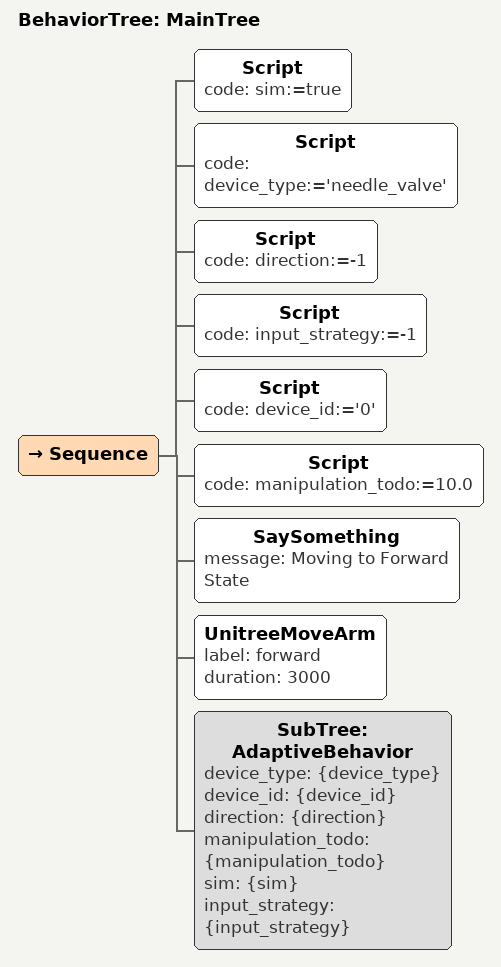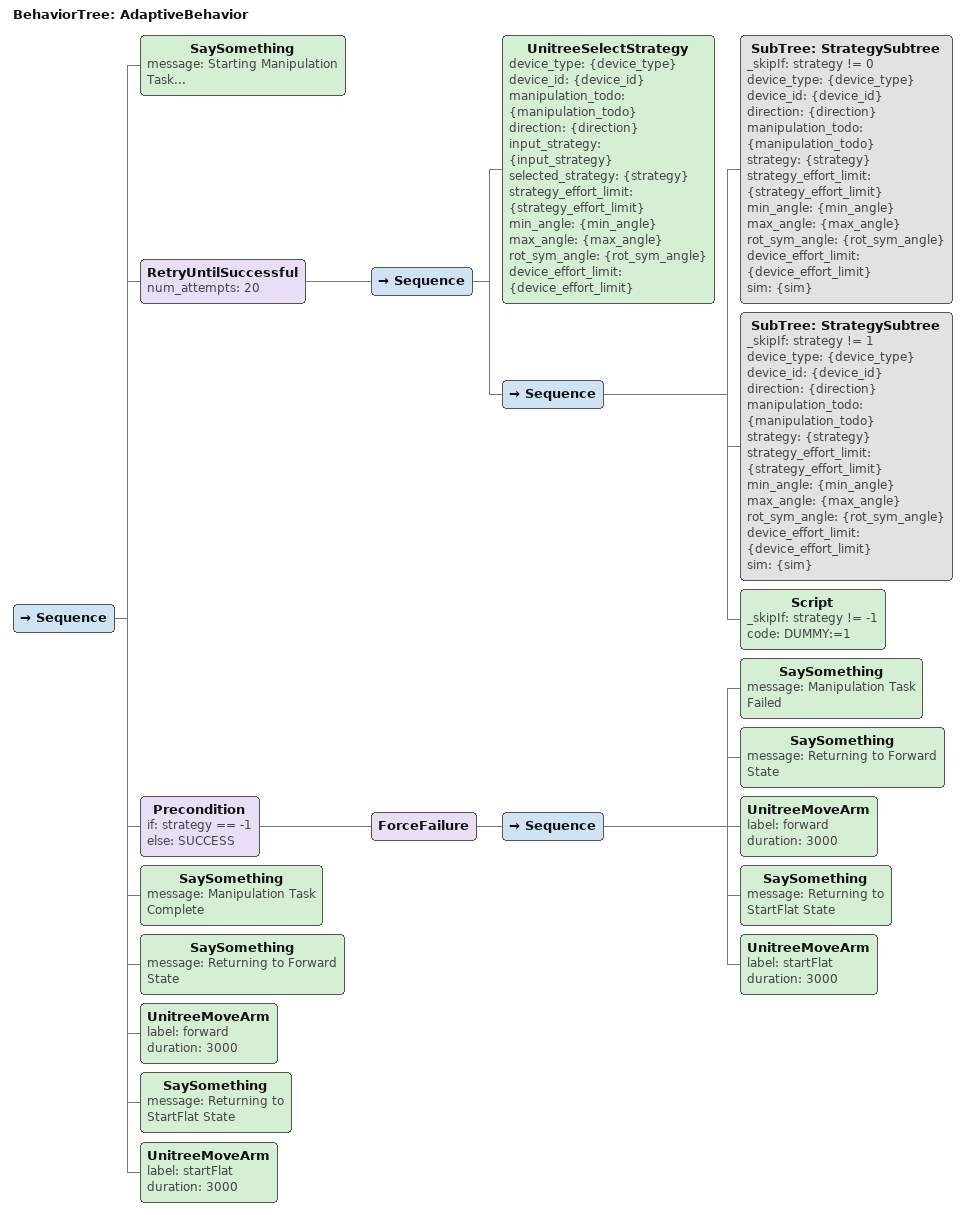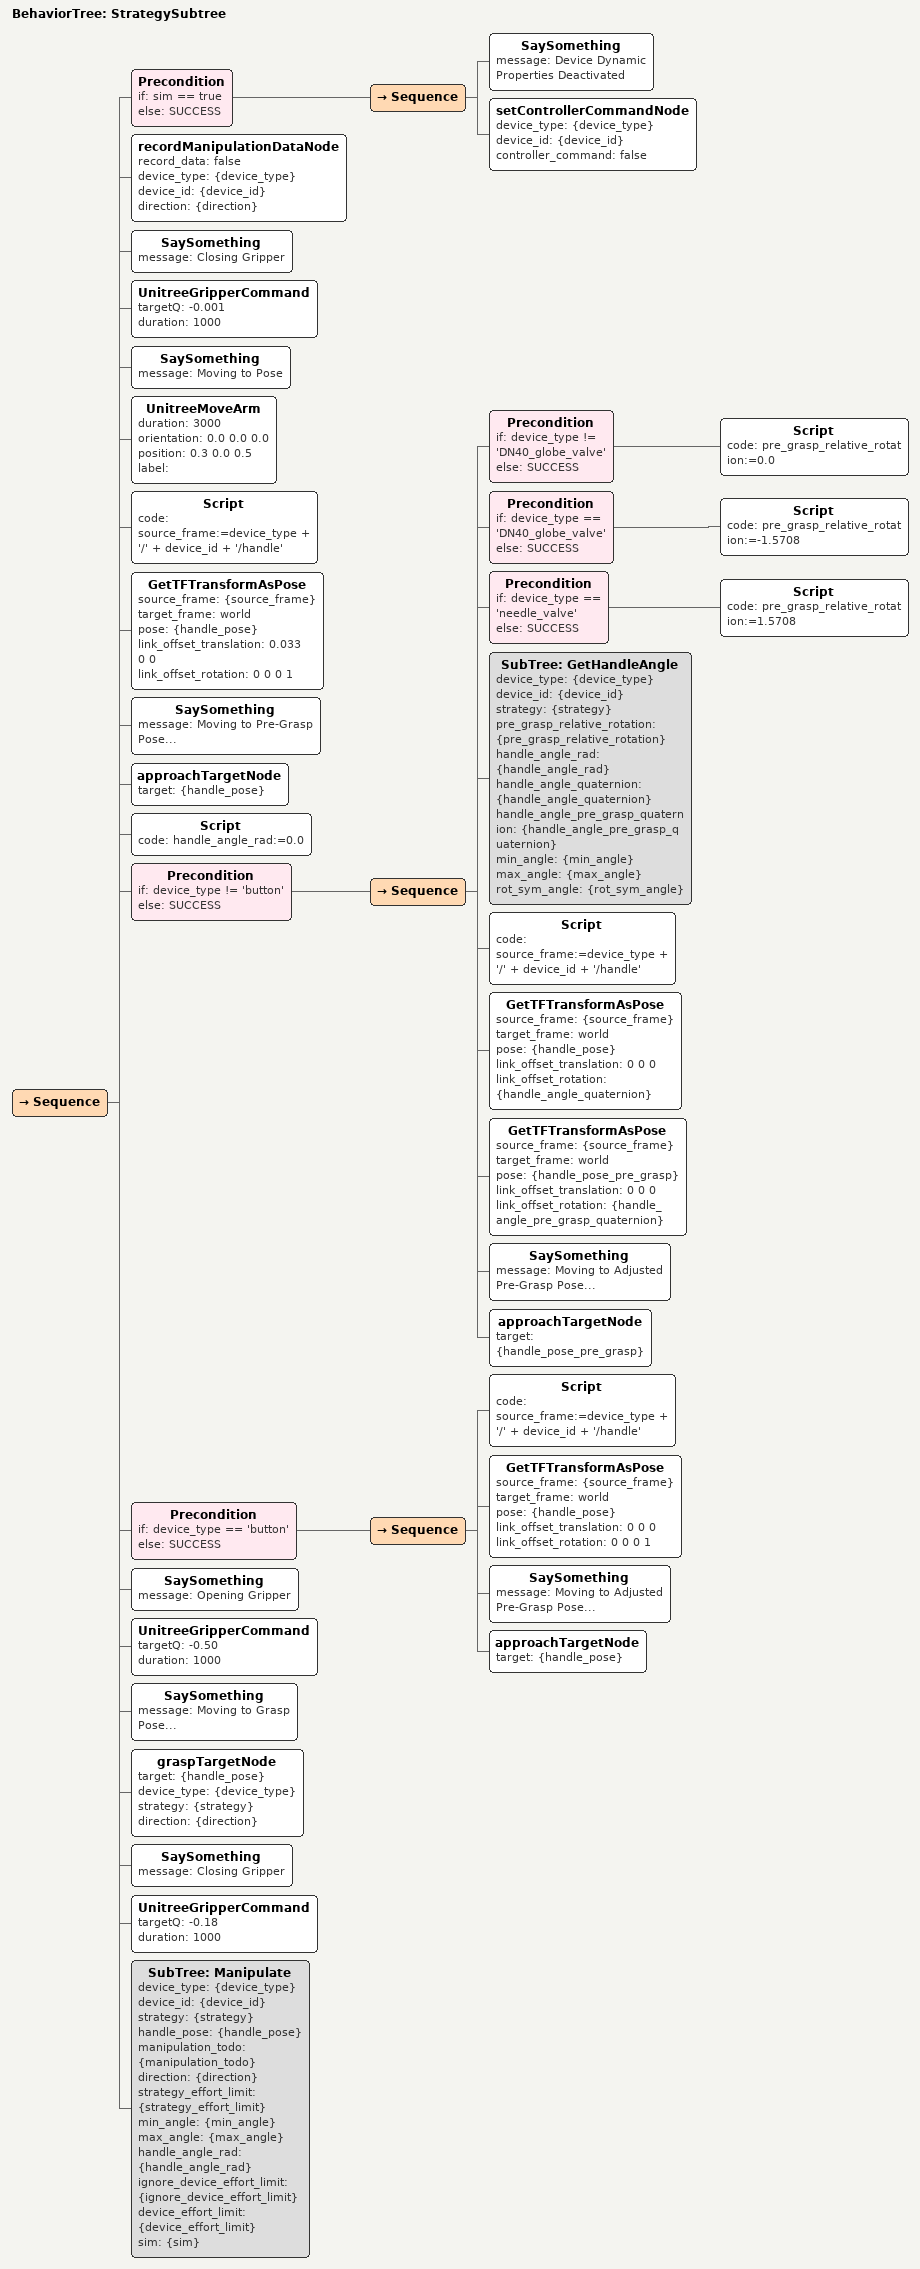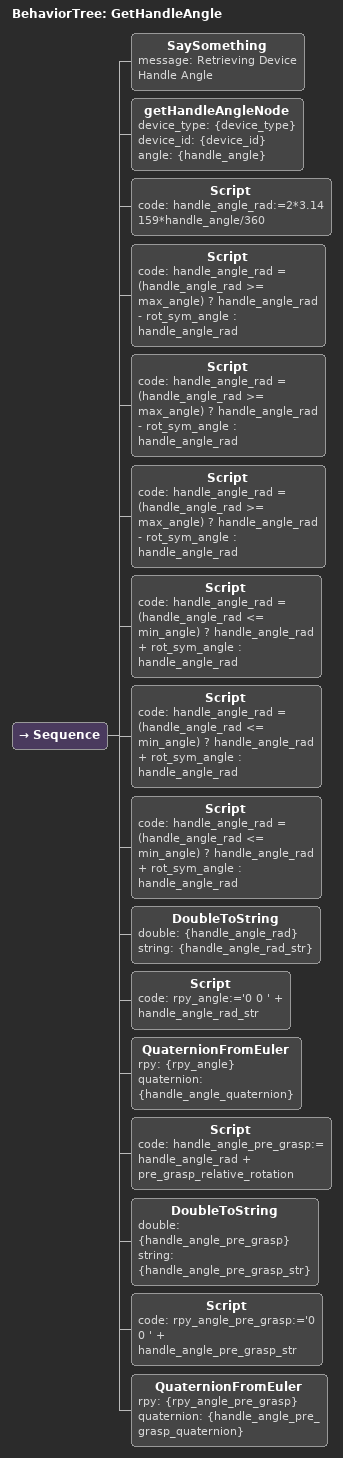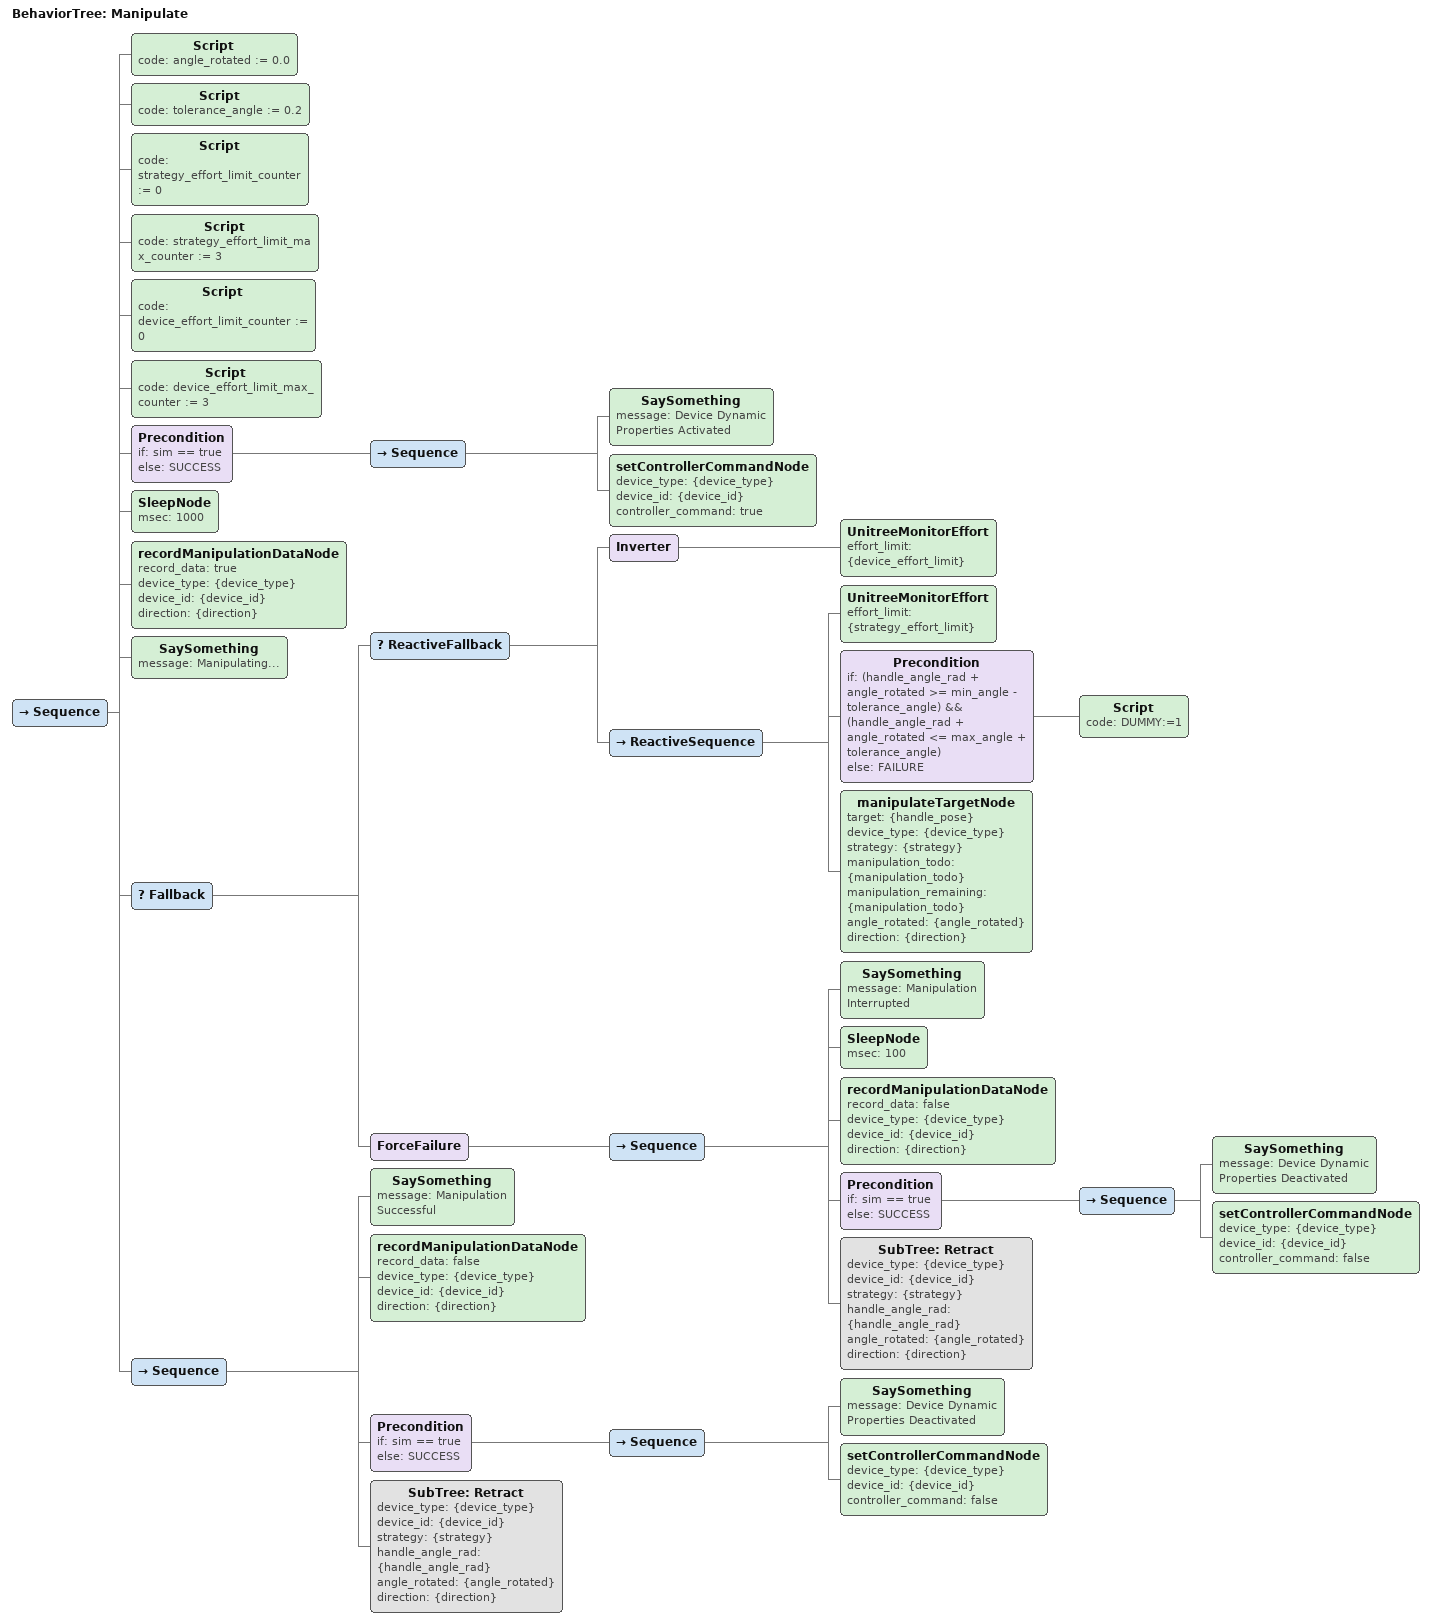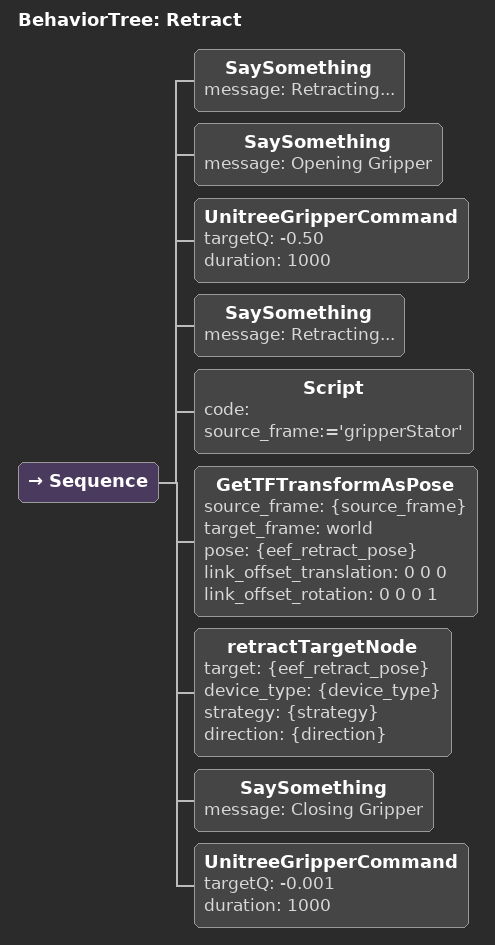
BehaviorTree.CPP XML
<?xml version="1.0"?>
<root main_tree_to_execute="MainTree" BTCPP_format="4">

    <BehaviorTree ID="MainTree">

        <Sequence>

            <!-- Set Sim Flag -->
            <Script code="sim:=true" />

            <!-- Manipulation Task Arguments -->
            <Script code="device_type:='needle_valve'" />
            <Script code="direction:=-1" />

            <!-- Set to -1 for adaptive behavior -->
            <Script code="input_strategy:=-1" />

            <!-- Test A: Smart Twisting, and Test B: Adaptive Behavior Between Two Strategies -->
            <!-- (Load device dynamics as none for test A, and normal for test B) -->
            <Script code="device_id:='0'" />
            <Script code="manipulation_todo:=10.0" />

            <!-- Test C: Adaptive Behavior Between Two Strategies -->
            <!-- (Load device dynamics as normal for device 0, and stiff for device 1) -->

            <!-- Move to Forward State -->
            <SaySomething message="Moving to Forward State" />
            <UnitreeMoveArm label="forward" duration="3000"/>

            <!-- Manipulation Task -->
            <SubTree ID="AdaptiveBehavior" device_type="{device_type}" device_id="{device_id}" direction="{direction}" manipulation_todo="{manipulation_todo}" sim="{sim}" input_strategy="{input_strategy}"/>

        </Sequence>

    </BehaviorTree>

    <BehaviorTree ID="AdaptiveBehavior">

        <Sequence>

            <SaySomething message="Starting Manipulation Task..." />

            <RetryUntilSuccessful num_attempts="20">

                <Sequence>

                    <!-- Select Strategy -->
                    <UnitreeSelectStrategy device_type="{device_type}" device_id="{device_id}" manipulation_todo="{manipulation_todo}" direction="{direction}" input_strategy="{input_strategy}" selected_strategy="{strategy}" strategy_effort_limit="{strategy_effort_limit}" min_angle="{min_angle}" max_angle="{max_angle}" rot_sym_angle="{rot_sym_angle}" device_effort_limit="{device_effort_limit}"/>

                    <!-- StrategySwitchStatement -->
                    <Sequence>

                        <SubTree _skipIf="strategy != 0" ID="StrategySubtree" device_type="{device_type}" device_id="{device_id}" direction="{direction}" manipulation_todo="{manipulation_todo}" strategy="{strategy}" strategy_effort_limit="{strategy_effort_limit}" min_angle="{min_angle}" max_angle="{max_angle}" rot_sym_angle="{rot_sym_angle}" device_effort_limit="{device_effort_limit}" sim="{sim}"/>

                        <SubTree _skipIf="strategy != 1" ID="StrategySubtree" device_type="{device_type}" device_id="{device_id}" direction="{direction}" manipulation_todo="{manipulation_todo}" strategy="{strategy}" strategy_effort_limit="{strategy_effort_limit}" min_angle="{min_angle}" max_angle="{max_angle}" rot_sym_angle="{rot_sym_angle}" device_effort_limit="{device_effort_limit}" sim="{sim}"/>

                        <Script _skipIf="strategy != -1" code="DUMMY:=1"/>

                    </Sequence>

                </Sequence>

            </RetryUntilSuccessful>

            <!-- Check Whether Final Strategy is Valid-->
            <Precondition if="strategy == -1" else="SUCCESS">

                <ForceFailure>

                    <Sequence>

                        <SaySomething message="Manipulation Task Failed" />

                        <!-- Return to Forward State -->
                        <SaySomething message="Returning to Forward State" />
                        <UnitreeMoveArm label="forward" duration="3000"/>

                        <!-- Return to StartFlat State -->
                        <SaySomething message="Returning to StartFlat State" />
                        <UnitreeMoveArm label="startFlat" duration="3000"/>

                    </Sequence>

                </ForceFailure>

            </Precondition>

            <SaySomething message="Manipulation Task Complete" />

            <!-- Return to Forward State -->
            <SaySomething message="Returning to Forward State" />
            <UnitreeMoveArm label="forward" duration="3000"/>

            <!-- Return to StartFlat State -->
            <SaySomething message="Returning to StartFlat State" />
            <UnitreeMoveArm label="startFlat" duration="3000"/>

        </Sequence>

    </BehaviorTree>

    <BehaviorTree ID="StrategySubtree">

        <Sequence>

            <!-- SIM - Ensure Device Controller Command is OFF -->
            <Precondition if="sim == true" else="SUCCESS">
                <Sequence>
                    <SaySomething message="Device Dynamic Properties Deactivated" />
                    <setControllerCommandNode device_type="{device_type}" device_id="{device_id}" controller_command="false" />
                </Sequence>
            </Precondition>

            <!-- Ensure Manipulation Data Recorder has Stopped -->
            <recordManipulationDataNode record_data="false" device_type="{device_type}" device_id="{device_id}" direction="{direction}" />

            <!-- Close Gripper (if not already closed)-->
            <SaySomething message="Closing Gripper" />
            <UnitreeGripperCommand targetQ="-0.001" duration="1000"/>

            <!-- Move to Raised Pose (to see the apriltag) -->
            <SaySomething message="Moving to Pose" />
            <UnitreeMoveArm duration="3000" orientation="0.0 0.0 0.0" position="0.3 0.0 0.5" label="" />

            <!-- LookupDevicePose -->

            <!-- Get Pose of (Unrotated) Handle -->
            <Script code="source_frame:=device_type + '/' + device_id + '/handle'" />

            <!-- Note - Link Offset Translation is used to Align Realsense with Device Centre for Handle Angle Estimation -->
            <GetTFTransformAsPose source_frame="{source_frame}" target_frame="world" pose="{handle_pose}" link_offset_translation="0.033 0 0" link_offset_rotation="0 0 0 1"/>

            <!-- Approach -->

            <!-- Tick approachTarget Action-->
            <SaySomething message="Moving to Pre-Grasp Pose..." />
            <approachTargetNode target="{handle_pose}"/>

            <Script code="handle_angle_rad:=0.0" />

            <!-- Ignore if button -->
            <Precondition if="device_type != 'button'" else="SUCCESS">
                <Sequence>
                    <!-- For pre-grasp, some devices and strategies benefit from applying a relative rotation to the pre-grasp pose -->
                    <Precondition if="device_type != 'DN40_globe_valve'" else="SUCCESS">
                        <Script code="pre_grasp_relative_rotation:=0.0" />
                    </Precondition>

                    <Precondition if="device_type == 'DN40_globe_valve'" else="SUCCESS">
                        <Script code="pre_grasp_relative_rotation:=-1.5708" />
                    </Precondition>

                    <Precondition if="device_type == 'needle_valve'" else="SUCCESS">
                        <Script code="pre_grasp_relative_rotation:=1.5708" />
                    </Precondition>

                    <!-- Get Handle Angle (in radians and quaternions)-->
                    <SubTree ID="GetHandleAngle" device_type="{device_type}" device_id="{device_id}" strategy="{strategy}" pre_grasp_relative_rotation="{pre_grasp_relative_rotation}" handle_angle_rad="{handle_angle_rad}" handle_angle_quaternion="{handle_angle_quaternion}" handle_angle_pre_grasp_quaternion="{handle_angle_pre_grasp_quaternion}" min_angle="{min_angle}" max_angle="{max_angle}" rot_sym_angle="{rot_sym_angle}"/>

                    <!-- Get Pose of (Rotated) Handle -->
                    <Script code="source_frame:=device_type + '/' + device_id + '/handle'" />
                    <GetTFTransformAsPose source_frame="{source_frame}" target_frame="world" pose="{handle_pose}" link_offset_translation="0 0 0" link_offset_rotation="{handle_angle_quaternion}"/>
                    <GetTFTransformAsPose source_frame="{source_frame}" target_frame="world" pose="{handle_pose_pre_grasp}" link_offset_translation="0 0 0" link_offset_rotation="{handle_angle_pre_grasp_quaternion}"/>

                    <!-- Tick approachTarget Action-->
                    <SaySomething message="Moving to Adjusted Pre-Grasp Pose..." />
                    <approachTargetNode target="{handle_pose_pre_grasp}"/>
                </Sequence>
            </Precondition>

            <Precondition if="device_type == 'button'" else="SUCCESS">
                <Sequence>
                    <!-- Get Pose of (Rotated) Handle -->
                    <Script code="source_frame:=device_type + '/' + device_id + '/handle'" />
                    <GetTFTransformAsPose source_frame="{source_frame}" target_frame="world" pose="{handle_pose}" link_offset_translation="0 0 0" link_offset_rotation="0 0 0 1"/>

                    <!-- Tick approachTarget Action-->
                    <SaySomething message="Moving to Adjusted Pre-Grasp Pose..." />
                    <approachTargetNode target="{handle_pose}"/>
                </Sequence>
            </Precondition>

            <!-- Open Gripper -->
            <SaySomething message="Opening Gripper" />
            <UnitreeGripperCommand targetQ="-0.50" duration="1000"/>

            <!-- Grasp -->

            <!-- Tick graspTarget Action-->
            <SaySomething message="Moving to Grasp Pose..." />
            <graspTargetNode target="{handle_pose}" device_type="{device_type}" strategy="{strategy}" direction="{direction}"/>

            <!-- Close Gripper -->
            <SaySomething message="Closing Gripper" />
            <UnitreeGripperCommand targetQ="-0.18" duration="1000"/>

            <!-- Manipulate -->

            <SubTree ID="Manipulate" device_type="{device_type}" device_id="{device_id}" strategy="{strategy}" handle_pose="{handle_pose}" manipulation_todo="{manipulation_todo}" direction="{direction}" strategy_effort_limit="{strategy_effort_limit}" min_angle="{min_angle}" max_angle="{max_angle}" handle_angle_rad="{handle_angle_rad}" ignore_device_effort_limit="{ignore_device_effort_limit}" device_effort_limit="{device_effort_limit}" sim="{sim}"/>

        </Sequence>

    </BehaviorTree>

    <BehaviorTree ID="GetHandleAngle">

        <Sequence>

            <!-- Call getHandleAngle Service -->
            <SaySomething message="Retrieving Device Handle Angle" />
            <getHandleAngleNode device_type="{device_type}" device_id="{device_id}" angle="{handle_angle}"/>

            <!-- Convert to Radians -->
            <Script code="handle_angle_rad:=2*3.14159*handle_angle/360"/>

            <!-- Ensure Hangle Angle is within Max/Min Limits -->
            <Script code="handle_angle_rad = (handle_angle_rad &gt;= max_angle) ? handle_angle_rad - rot_sym_angle : handle_angle_rad" />
            <Script code="handle_angle_rad = (handle_angle_rad &gt;= max_angle) ? handle_angle_rad - rot_sym_angle : handle_angle_rad" />
            <Script code="handle_angle_rad = (handle_angle_rad &gt;= max_angle) ? handle_angle_rad - rot_sym_angle : handle_angle_rad" />

            <Script code="handle_angle_rad = (handle_angle_rad &lt;= min_angle) ? handle_angle_rad + rot_sym_angle : handle_angle_rad" />
            <Script code="handle_angle_rad = (handle_angle_rad &lt;= min_angle) ? handle_angle_rad + rot_sym_angle : handle_angle_rad" />
            <Script code="handle_angle_rad = (handle_angle_rad &lt;= min_angle) ? handle_angle_rad + rot_sym_angle : handle_angle_rad" />

            <DoubleToString double="{handle_angle_rad}" string="{handle_angle_rad_str}"/>
            <Script code="rpy_angle:='0 0 ' + handle_angle_rad_str"/>

            <!-- Get Quarternion of Handle Angle -->
            <QuaternionFromEuler rpy="{rpy_angle}" quaternion="{handle_angle_quaternion}"/>

            <Script code="handle_angle_pre_grasp:= handle_angle_rad + pre_grasp_relative_rotation"/>

            <!-- For pre-grasp -->
            <DoubleToString double="{handle_angle_pre_grasp}" string="{handle_angle_pre_grasp_str}"/>
            <Script code="rpy_angle_pre_grasp:='0 0 ' + handle_angle_pre_grasp_str"/>

            <!-- Get Quarternion of Handle Angle -->
            <QuaternionFromEuler rpy="{rpy_angle_pre_grasp}" quaternion="{handle_angle_pre_grasp_quaternion}"/>

        </Sequence>

    </BehaviorTree>

    <BehaviorTree ID="Manipulate">

        <Sequence>

            <!-- Initialise Angle Rotated and Tolerance -->
            <Script code="angle_rotated := 0.0"/>
            <Script code="tolerance_angle := 0.2" />

            <!-- Initialise Counters -->
            <Script code="strategy_effort_limit_counter := 0" />
            <Script code="strategy_effort_limit_max_counter := 3" />

            <Script code="device_effort_limit_counter := 0" />
            <Script code="device_effort_limit_max_counter := 3" />

            <!-- SIM - Set Device Controller Command ON -->
            <Precondition if="sim == true" else="SUCCESS">
                <Sequence>
                    <SaySomething message="Device Dynamic Properties Activated" />
                    <setControllerCommandNode device_type="{device_type}" device_id="{device_id}" controller_command="true" />
                </Sequence>
            </Precondition>

            <SleepNode msec="1000" />

            <!-- Start Manipulation Data Recorder -->
            <recordManipulationDataNode record_data="true" device_type="{device_type}" device_id="{device_id}" direction="{direction}" />

            <SaySomething message="Manipulating..." />

            <!-- Fallback with ForceFailure is used to allow an exit procedure for controlled retraction -->
            <Fallback>

                <ReactiveFallback>

                    <!-- Check Whether Device is Tightened -->
                    <!-- Increment counter if effort limit is exceeded, return failure when max_counter is met/exceeded -->
                    <Inverter>

                        <UnitreeMonitorEffort effort_limit="{device_effort_limit}"/>

                    </Inverter>

                    <!-- Manipulate until Interrupt is Triggered -->
                    <ReactiveSequence>

                        <!-- Check Whether Strategy effort limit is exceeded -->
                        <!-- Increment counter if effort limit is exceeded, return failure when max_counter is met/exceeded -->
                        <UnitreeMonitorEffort effort_limit="{strategy_effort_limit}"/>

                        <!-- Check Whether Max/Min Device Hangle Angle is Exceeded-->
                        <Precondition if="(handle_angle_rad + angle_rotated &gt;= min_angle - tolerance_angle) &amp;&amp; (handle_angle_rad + angle_rotated &lt;= max_angle + tolerance_angle)" else="FAILURE">

                            <!-- Preconditions are decorators and thus require a node inside them... -->
                            <Script code="DUMMY:=1"/>

                        </Precondition>

                        <!-- Tick manipulateTarget Action -->
                        <manipulateTargetNode target="{handle_pose}" device_type="{device_type}" strategy="{strategy}" manipulation_todo="{manipulation_todo}" manipulation_remaining="{manipulation_todo}" angle_rotated="{angle_rotated}" direction="{direction}"/>

                    </ReactiveSequence>

                </ReactiveFallback>

                <ForceFailure>

                    <!-- Retract -->

                    <Sequence>

                        <SaySomething message="Manipulation Interrupted" />

                        <SleepNode msec="100"/>

                        <!-- Stop Manipulation Data Recorder -->
                        <recordManipulationDataNode record_data="false" device_type="{device_type}" device_id="{device_id}" direction="{direction}" />

                        <!-- SIM - Set Device Controller Command OFF -->
                        <Precondition if="sim == true" else="SUCCESS">
                            <Sequence>
                                <SaySomething message="Device Dynamic Properties Deactivated" />
                                <setControllerCommandNode device_type="{device_type}" device_id="{device_id}" controller_command="false" />
                            </Sequence>
                        </Precondition>

                        <!-- Retract Arm -->
                        <SubTree ID="Retract" device_type="{device_type}" device_id="{device_id}" strategy="{strategy}" handle_angle_rad="{handle_angle_rad}" angle_rotated="{angle_rotated}" direction="{direction}"/>

                    </Sequence>

                </ForceFailure>

            </Fallback>

            <!-- Retract -->

            <Sequence>

                <SaySomething message="Manipulation Successful" />

                <!-- Stop Manipulation Data Recorder -->
                <recordManipulationDataNode record_data="false" device_type="{device_type}" device_id="{device_id}" direction="{direction}" />

                <!-- SIM - Set Device Controller Command OFF -->
                <Precondition if="sim == true" else="SUCCESS">
                    <Sequence>
                        <SaySomething message="Device Dynamic Properties Deactivated" />
                        <setControllerCommandNode device_type="{device_type}" device_id="{device_id}" controller_command="false" />
                    </Sequence>
                </Precondition>

                <!-- Retract Arm -->
                <SubTree ID="Retract" device_type="{device_type}" device_id="{device_id}" strategy="{strategy}" handle_angle_rad="{handle_angle_rad}" angle_rotated="{angle_rotated}" direction="{direction}"/>

            </Sequence>

        </Sequence>

    </BehaviorTree>

    <BehaviorTree ID="Retract">

        <Sequence>

            <SaySomething message="Retracting..." />

            <!-- Open Gripper -->
            <SaySomething message="Opening Gripper" />
            <UnitreeGripperCommand targetQ="-0.50" duration="1000"/>

            <!-- Tick retractTarget Action -->
            <SaySomething message="Retracting..." />
            <Script code="source_frame:='gripperStator'" />
            <GetTFTransformAsPose source_frame="{source_frame}" target_frame="world" pose="{eef_retract_pose}" link_offset_translation="0 0 0" link_offset_rotation="0 0 0 1"/>
            <retractTargetNode target="{eef_retract_pose}" device_type="{device_type}" strategy="{strategy}" direction="{direction}"/>

            <!-- Close Gripper -->
            <SaySomething message="Closing Gripper" />
            <UnitreeGripperCommand targetQ="-0.001" duration="1000"/>

        </Sequence>

    </BehaviorTree>

</root>
